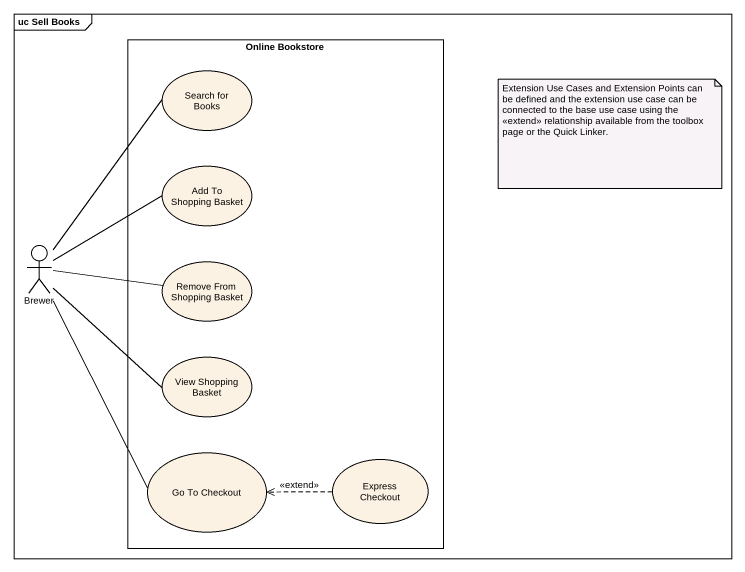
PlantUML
@startuml
mainframe uc Sell Books
rectangle "Online Bookstore" as Online_Bookstore {
  usecase "Search for Books" as Search_for_Books
  usecase "Add To Shopping Basket" as Add_To_Shopping_Basket
  usecase "Remove From Shopping Basket" as Remove_From_Shopping_Basket
  usecase "View Shopping Basket" as View_Shopping_Basket
  usecase "Go To Checkout" as Go_To_Checkout
  usecase "Express Checkout" as Express_Checkout
}
actor Brewer
Brewer -up- Search_for_Books
Brewer -right- Add_To_Shopping_Basket
Brewer -right- Remove_From_Shopping_Basket
Brewer -- View_Shopping_Basket
Brewer -- Go_To_Checkout
Express_Checkout .left.> Go_To_Checkout : <<extend>>
note as N1
  Extension Use Cases and Extension Points can be defined and the extension use case can be connected to the base use case using the <<extend>> relationship available from the toolbox page or the Quick Linker.
end note
@enduml
